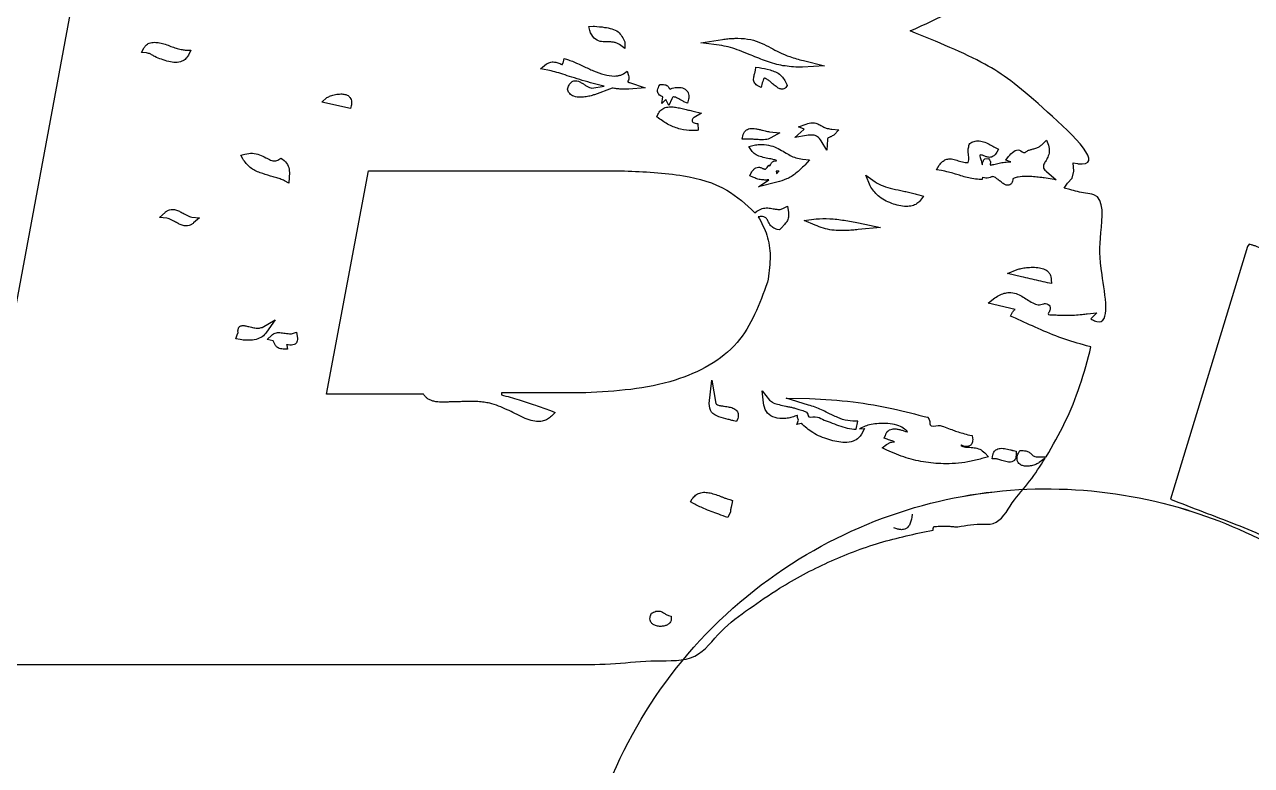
# Model space of a CAD drawing. Header units: inches. Extents: x 0.01 to 3.99, y 0.01 to 4.99.
# Drawn here: x 0.468 to 1.013, y 1.584 to 1.913 of the extents above; entities that cross this region are included whole.
import ezdxf

# ---------------------------------------------------------------- set-up
doc = ezdxf.new("R2010")
doc.units = ezdxf.units.IN
for name, color, linetype in [('Logo', 7, 'CONTINUOUS'), ('outline', 7, 'CONTINUOUS'), ('outline_2', 7, 'CONTINUOUS'), ('pcb_outline', 7, 'CONTINUOUS')]:
    doc.layers.add(name, color=color, linetype=linetype)

msp = doc.modelspace()

# ---------------------------------------------------------------- linework, layer by layer
at = {"layer": 'Logo', "color": 7}
for points in [[(0.491578, 1.936357), (0.434302, 1.628499), (0.711733, 1.628499)], [(0.718567, 1.911787), (0.720357, 1.911949), (0.721007, 1.911949)], [(0.718892, 1.909997), (0.718567, 1.911787)], [(0.522006, 1.900071), (0.519891, 1.900234), (0.520867, 1.902186)], [(0.727841, 1.904952), (0.726214, 1.904952)], [(0.734513, 1.904952), (0.734513, 1.902024), (0.732072, 1.903813)], [(0.768195, 1.904627), (0.777795, 1.906092)], [(0.777632, 1.903325), (0.768195, 1.904627)], [(0.539254, 1.901373), (0.541695, 1.901373), (0.540718, 1.899095)], [(0.707177, 1.896166), (0.707502, 1.89763), (0.708966, 1.897142)], [(0.813755, 1.896654), (0.823193, 1.894376), (0.81343, 1.893725), (0.811315, 1.893725)], [(0.700343, 1.892423), (0.697088, 1.893074), (0.699692, 1.89519)], [(0.733862, 1.890796), (0.735489, 1.891935), (0.73614, 1.889983)], [(0.79244, 1.892261), (0.792602, 1.893725), (0.794067, 1.893562)], [(0.719868, 1.88445), (0.725238, 1.885264)], [(0.736628, 1.886891), (0.743462, 1.884613), (0.736303, 1.883962), (0.734513, 1.883962)], [(0.749645, 1.885264), (0.750133, 1.886077), (0.75111, 1.886077)], [(0.795531, 1.886728), (0.795043, 1.884776), (0.793253, 1.885589)], [(0.806596, 1.885589), (0.80627, 1.885101)], [(0.806433, 1.886077), (0.806596, 1.885589)], [(0.612964, 1.87664), (0.612639, 1.875338), (0.599947, 1.878267), (0.602225, 1.88022)], [(0.709129, 1.883474), (0.708966, 1.883962), (0.709129, 1.88445)], [(0.728818, 1.88445), (0.721007, 1.881521)], [(0.75534, 1.879732), (0.754039, 1.876803), (0.752737, 1.879406), (0.750947, 1.877616), (0.751435, 1.880545)], [(0.762825, 1.879569), (0.762337, 1.877779), (0.76071, 1.87843)], [(0.749483, 1.871108), (0.748669, 1.871759), (0.749157, 1.872735)], [(0.764778, 1.874199), (0.76852, 1.873386), (0.765266, 1.871433)], [(0.766893, 1.868667), (0.767056, 1.865738)], [(0.788697, 1.861833), (0.786582, 1.861833), (0.78707, 1.863785)], [(0.798785, 1.865087), (0.803341, 1.864599), (0.799274, 1.862321)], [(0.81522, 1.86346), (0.810013, 1.862484), (0.813918, 1.866063), (0.814081, 1.866226), (0.81164, 1.867202)], [(0.81164, 1.867202), (0.815057, 1.868504)], [(0.826447, 1.866226), (0.829539, 1.865901), (0.827261, 1.863623)], [(0.790975, 1.856301), (0.789511, 1.858579), (0.791951, 1.859067)], [(0.824495, 1.86167), (0.824169, 1.856951), (0.821728, 1.861019)], [(0.887465, 1.859392), (0.887628, 1.85988), (0.888116, 1.860206)], [(0.898367, 1.858416), (0.900483, 1.857277), (0.899669, 1.855975)], [(0.920009, 1.859555), (0.921798, 1.861345), (0.922612, 1.859067)], [(0.5648, 1.853046), (0.563987, 1.854673), (0.565777, 1.855162)], [(0.580909, 1.852721), (0.581723, 1.853372), (0.582536, 1.852883)], [(0.81343, 1.852883), (0.816521, 1.852558), (0.814406, 1.85028)], [(0.893811, 1.852395), (0.8943, 1.853046), (0.895927, 1.853209), (0.896415, 1.852558)], [(0.905852, 1.851744), (0.90569, 1.851744), (0.903737, 1.852395), (0.904876, 1.854023)], [(0.645019, 1.748583), (0.602062, 1.748583), (0.620612, 1.847677), (0.73435, 1.847677)], [(0.797646, 1.849141), (0.79846, 1.85028), (0.798948, 1.849955)], [(0.875099, 1.847839), (0.872821, 1.848165), (0.874123, 1.85028)], [(0.886164, 1.851419), (0.886977, 1.851419)], [(0.921798, 1.847351), (0.926029, 1.843771), (0.920659, 1.844585)], [(0.93205, 1.839378), (0.929609, 1.840029), (0.931073, 1.842307), (0.933189, 1.844422), (0.933839, 1.847514), (0.933514, 1.851256), (0.935467, 1.850931)], [(0.585465, 1.844748), (0.585303, 1.842307), (0.58335, 1.843283)], [(0.791301, 1.84491), (0.789999, 1.845561), (0.79065, 1.846863)], [(0.80204, 1.842632), (0.793904, 1.84068), (0.79846, 1.843771)], [(0.84337, 1.841005), (0.84158, 1.845724), (0.845648, 1.842795)], [(0.894137, 1.844585), (0.893486, 1.844748), (0.893323, 1.84491), (0.893161, 1.843934), (0.891859, 1.843934)], [(0.899018, 1.844748), (0.897879, 1.845236)], [(0.906829, 1.844097), (0.906829, 1.843771), (0.906666, 1.843121)], [(0.865011, 1.8371), (0.867126, 1.836449), (0.865824, 1.834659)], [(0.804969, 1.83108), (0.806759, 1.832056), (0.807084, 1.830103)], [(0.531118, 1.826686), (0.527864, 1.827012), (0.530305, 1.82929)], [(0.542183, 1.827174), (0.5456, 1.826849), (0.542996, 1.824571)], [(0.792277, 1.829127), (0.79309, 1.829778)], [(0.794067, 1.827337), (0.793741, 1.827337)], [(0.818962, 1.823595), (0.814081, 1.82571), (0.81945, 1.826361)], [(0.80383, 1.82213), (0.803179, 1.821479), (0.802202, 1.821642)], [(0.838325, 1.824571), (0.848088, 1.822618), (0.838163, 1.821642)], [(1.01178, 1.815133), (1.010967, 1.814157), (0.976796, 1.701883)], [(0.910571, 1.800652), (0.904388, 1.802116), (0.908781, 1.803906)], [(0.798135, 1.799675), (0.797809, 1.798211)], [(0.923914, 1.797723), (0.922124, 1.798048)], [(0.923751, 1.79935), (0.923914, 1.797723)], [(0.907805, 1.78617), (0.895764, 1.788936), (0.898205, 1.790889)], [(0.920497, 1.788611), (0.920822, 1.788774), (0.92131, 1.788774)], [(0.907968, 1.782265), (0.90569, 1.783241), (0.906503, 1.784706)], [(0.93986, 1.784218), (0.944091, 1.784706), (0.941487, 1.781939)], [(0.563661, 1.772827), (0.561709, 1.773153), (0.56236, 1.774943), (0.562848, 1.775919), (0.562685, 1.776733)], [(0.573424, 1.778197), (0.579282, 1.781614), (0.575377, 1.776082)], [(0.578794, 1.771363), (0.578306, 1.772177), (0.575702, 1.772827), (0.577655, 1.77478)], [(0.58693, 1.775431), (0.58872, 1.776082), (0.589045, 1.774129)], [(0.584326, 1.770549), (0.584326, 1.770224), (0.584652, 1.768597), (0.582699, 1.768597)], [(0.941487, 1.769573), (0.939534, 1.770061)], [(0.771937, 1.744352), (0.773076, 1.754766), (0.774866, 1.744352)], [(0.717102, 1.749071), (0.679678, 1.749071), (0.679678, 1.748257)], [(0.796019, 1.744678), (0.795531, 1.750047), (0.798785, 1.745817)], [(0.816033, 1.743701), (0.806108, 1.746793), (0.816521, 1.74663)], [(0.701482, 1.741261), (0.703597, 1.740447), (0.70197, 1.73882)], [(0.810826, 1.742074), (0.811803, 1.741749), (0.811803, 1.741749), (0.812942, 1.741423)], [(0.811152, 1.739145), (0.810989, 1.739145)], [(0.868753, 1.738332), (0.869079, 1.738494)], [(0.869079, 1.738494), (0.869404, 1.737681)], [(0.784629, 1.737681), (0.784141, 1.736379), (0.782839, 1.736705)], [(0.812779, 1.735566), (0.810826, 1.735077), (0.81164, 1.73703)], [(0.837186, 1.732962), (0.838, 1.736542)], [(0.839953, 1.733776), (0.838651, 1.733125), (0.840929, 1.733288), (0.839627, 1.730847)], [(0.851017, 1.728569), (0.849715, 1.729057), (0.850204, 1.730359)], [(0.887628, 1.730359), (0.888767, 1.730196), (0.88893, 1.729057)], [(0.850854, 1.723687), (0.848739, 1.724664), (0.850692, 1.726128)], [(0.8943, 1.722548), (0.895927, 1.720758), (0.893649, 1.720108)], [(0.907154, 1.723525), (0.908293, 1.723199), (0.908293, 1.72206)], [(0.909432, 1.722711), (0.90992, 1.723525), (0.910897, 1.723525)], [(0.899506, 1.719782), (0.897554, 1.719782), (0.897879, 1.721572)], [(0.917731, 1.720758), (0.921636, 1.720758)], [(0.921148, 1.720108), (0.918544, 1.718155)], [(0.764941, 1.699931), (0.763639, 1.700744), (0.764452, 1.702046)], [(0.781049, 1.701721), (0.782351, 1.701395), (0.782026, 1.699768)], [(0.781375, 1.696351), (0.780236, 1.693748)], [(0.862082, 1.695212), (0.861919, 1.69391)], [(0.855248, 1.688703), (0.853946, 1.689192)], [(0.871357, 1.688215), (0.871357, 1.688866), (0.871682, 1.689842), (0.872821, 1.689842)], [(0.746228, 1.650953), (0.746391, 1.651279), (0.746716, 1.651442)], [(0.753876, 1.650303), (0.755015, 1.649977), (0.755015, 1.648838)]]:
    msp.add_lwpolyline(points, dxfattribs=at)
for points in [[(0.522006, 1.900071)], [(0.710919, 1.889332)], [(0.749645, 1.885264)], [(0.766893, 1.868667)], [(0.575051, 1.853534)], [(0.797158, 1.843609)], [(0.801877, 1.846538)], [(0.865011, 1.8371)], [(0.563661, 1.772827)], [(0.588394, 1.771038)], [(0.784629, 1.737681)], [(0.754201, 1.646723)]]:
    msp.add_lwpolyline(points, close=True, dxfattribs=at)
for points, knots in [([(0.861268, 1.909834), (0.87422, 1.915837), (0.89987, 1.927727), (0.921092, 1.947375), (0.96496, 1.985604), (0.947685, 1.98565), (0.944197, 1.98599), (0.940241, 1.986346), (0.936051, 1.98675), (0.931708, 1.987074), (0.92895, 1.987219), (0.927656, 1.987287)], [0, 0, 0, 0, 0.040318, 0.079847, 0.119916, 0.12361, 0.127201, 0.130687, 0.135455, 0.139855, 0.143742, 0.143742, 0.143742, 0.143742]), ([(0.726214, 1.904952), (0.725308, 1.904972), (0.723421, 1.905012), (0.720383, 1.90657), (0.719437, 1.908745), (0.718892, 1.909997)], [0, 0, 0, 0, 0.002706, 0.005637, 0.009608, 0.009608, 0.009608, 0.009608]), ([(0.721007, 1.911949), (0.722493, 1.911805), (0.726052, 1.911459), (0.73185, 1.910266), (0.733678, 1.906619), (0.734513, 1.904952)], [0, 0, 0, 0, 0.004543, 0.010885, 0.016223, 0.016223, 0.016223, 0.016223]), ([(0.935467, 1.850931), (0.935685, 1.850887), (0.936131, 1.850797), (0.936837, 1.850771), (0.947758, 1.850595), (0.914, 1.881741), (0.895862, 1.895782), (0.873238, 1.904972), (0.861268, 1.909834)], [0, 0, 0, 0, 0.000667, 0.001361, 0.002127, 0.03257, 0.064811, 0.101035, 0.101035, 0.101035, 0.101035]), ([(0.520867, 1.902186), (0.521138, 1.90263), (0.521723, 1.90359), (0.523409, 1.904607), (0.525582, 1.904893), (0.527986, 1.904573), (0.530435, 1.903939), (0.532827, 1.903009), (0.535149, 1.902225), (0.537251, 1.90157), (0.53863, 1.901434), (0.539254, 1.901373)], [0, 0, 0, 0, 0.001542, 0.003336, 0.005676, 0.007985, 0.01058, 0.013248, 0.015675, 0.017944, 0.019821, 0.019821, 0.019821, 0.019821]), ([(0.732072, 1.903813), (0.73168, 1.904054), (0.730878, 1.904545), (0.729415, 1.904901), (0.728389, 1.904935), (0.727841, 1.904952)], [0, 0, 0, 0, 0.001373, 0.002807, 0.00445, 0.00445, 0.00445, 0.00445]), ([(0.811315, 1.893725), (0.808788, 1.893913), (0.803744, 1.894289), (0.796556, 1.89661), (0.790536, 1.899077), (0.785514, 1.901099), (0.781533, 1.902558), (0.778886, 1.903079), (0.777632, 1.903325)], [0, 0, 0, 0, 0.007576, 0.01512, 0.02251, 0.027114, 0.031367, 0.035195, 0.035195, 0.035195, 0.035195]), ([(0.777795, 1.906092), (0.77859, 1.906189), (0.78014, 1.906379), (0.782421, 1.906539), (0.785854, 1.906637), (0.790179, 1.906273), (0.795081, 1.9046), (0.799154, 1.902418), (0.803251, 1.900195), (0.808054, 1.898144), (0.811714, 1.897187), (0.813755, 1.896654)], [0, 0, 0, 0, 0.002402, 0.004686, 0.006856, 0.012707, 0.017582, 0.022277, 0.026555, 0.031571, 0.037891, 0.037891, 0.037891, 0.037891]), ([(0.540718, 1.899095), (0.540376, 1.898571), (0.539628, 1.897424), (0.53765, 1.896116), (0.534905, 1.895679), (0.531827, 1.896193), (0.528789, 1.897259), (0.526147, 1.898107), (0.524406, 1.89929), (0.523151, 1.899884), (0.522345, 1.900016), (0.522006, 1.900071)], [0, 0, 0, 0, 0.001865, 0.004083, 0.006873, 0.009994, 0.013346, 0.016555, 0.01823, 0.019644, 0.020671, 0.020671, 0.020671, 0.020671]), ([(0.699692, 1.89519), (0.700337, 1.895543), (0.701611, 1.896241), (0.703732, 1.895994), (0.705101, 1.895583), (0.705931, 1.895164), (0.706288, 1.895102), (0.706667, 1.894739), (0.706777, 1.895102), (0.706959, 1.895494), (0.707091, 1.895901), (0.707177, 1.896166)], [0, 0, 0, 0, 0.002158, 0.004258, 0.00612, 0.006522, 0.006957, 0.007359, 0.007491, 0.007932, 0.00875, 0.00875, 0.00875, 0.00875]), ([(0.708966, 1.897142), (0.709708, 1.896887), (0.711257, 1.896354), (0.713572, 1.895326), (0.716698, 1.893869), (0.72057, 1.89209), (0.725138, 1.890404), (0.728801, 1.889724), (0.731274, 1.889883), (0.732661, 1.890195), (0.733468, 1.890599), (0.733862, 1.890796)], [0, 0, 0, 0, 0.00235, 0.004915, 0.00759, 0.012702, 0.017688, 0.022192, 0.02372, 0.025103, 0.026419, 0.026419, 0.026419, 0.026419]), ([(0.710919, 1.889332), (0.709596, 1.889756), (0.707075, 1.890564), (0.703571, 1.891679), (0.701344, 1.892192), (0.700343, 1.892423)], [0, 0, 0, 0, 0.00417, 0.007941, 0.011024, 0.011024, 0.011024, 0.011024]), ([(0.793253, 1.885589), (0.792714, 1.886041), (0.791664, 1.886919), (0.791649, 1.889), (0.791965, 1.890371), (0.792275, 1.891279), (0.792407, 1.891766), (0.792429, 1.892097), (0.79244, 1.892261)], [0, 0, 0, 0, 0.00201, 0.003911, 0.005773, 0.006286, 0.006789, 0.007279, 0.007279, 0.007279, 0.007279]), ([(0.794067, 1.893562), (0.7957, 1.893277), (0.799009, 1.892699), (0.803997, 1.890724), (0.805626, 1.887618), (0.806433, 1.886077)], [0, 0, 0, 0, 0.005014, 0.010156, 0.015214, 0.015214, 0.015214, 0.015214]), ([(0.709129, 1.88445), (0.709354, 1.885069), (0.709761, 1.886185), (0.710985, 1.887449), (0.71249, 1.887814), (0.713905, 1.887505), (0.715184, 1.886864), (0.716432, 1.886111), (0.717585, 1.885295), (0.718708, 1.884649), (0.719507, 1.884512), (0.719868, 1.88445)], [0, 0, 0, 0, 0.001961, 0.003542, 0.005053, 0.006377, 0.007812, 0.009331, 0.010743, 0.012064, 0.013157, 0.013157, 0.013157, 0.013157]), ([(0.725238, 1.885264), (0.723637, 1.885667), (0.720411, 1.886479), (0.715639, 1.887848), (0.71248, 1.888841), (0.710919, 1.889332)], [0, 0, 0, 0, 0.004954, 0.00998, 0.014888, 0.014888, 0.014888, 0.014888]), ([(0.73614, 1.889983), (0.736193, 1.889595), (0.736289, 1.888903), (0.736299, 1.888), (0.735584, 1.887292), (0.736048, 1.887077), (0.736323, 1.887017), (0.736522, 1.886935), (0.736628, 1.886891)], [0, 0, 0, 0, 0.001159, 0.00207, 0.002848, 0.003091, 0.003387, 0.003728, 0.003728, 0.003728, 0.003728]), ([(0.751435, 1.880545), (0.750882, 1.880761), (0.749771, 1.881196), (0.748648, 1.883136), (0.74928, 1.884485), (0.749645, 1.885264)], [0, 0, 0, 0, 0.001755, 0.003528, 0.005953, 0.005953, 0.005953, 0.005953]), ([(0.75111, 1.886077), (0.751469, 1.886058), (0.752144, 1.886022), (0.753077, 1.885718), (0.753627, 1.885209), (0.753989, 1.88479), (0.754204, 1.884474), (0.754443, 1.883756), (0.755644, 1.884635), (0.756792, 1.884657), (0.758326, 1.884844), (0.759889, 1.884662), (0.761293, 1.884047), (0.762179, 1.883238), (0.762711, 1.882262), (0.763, 1.881028), (0.762888, 1.880096), (0.762825, 1.879569)], [0, 0, 0, 0, 0.001078, 0.002028, 0.002866, 0.003293, 0.003678, 0.004044, 0.005272, 0.006555, 0.007854, 0.009791, 0.011231, 0.012378, 0.013317, 0.01453, 0.016112, 0.016112, 0.016112, 0.016112]), ([(0.80627, 1.885101), (0.806106, 1.884866), (0.805797, 1.884423), (0.805084, 1.88403), (0.804118, 1.883892), (0.802874, 1.884278), (0.801526, 1.885245), (0.800159, 1.886312), (0.798841, 1.88751), (0.797748, 1.888255), (0.796727, 1.889058), (0.79612, 1.888567), (0.795802, 1.887826), (0.795637, 1.887156), (0.795531, 1.886728)], [0, 0, 0, 0, 0.000852, 0.001599, 0.002367, 0.003725, 0.00537, 0.007322, 0.008968, 0.010575, 0.011692, 0.012006, 0.012756, 0.014078, 0.014078, 0.014078, 0.014078]), ([(0.602225, 1.88022), (0.602726, 1.880503), (0.603908, 1.88117), (0.606031, 1.88165), (0.608199, 1.881915), (0.610089, 1.881763), (0.611584, 1.881284), (0.61244, 1.880339), (0.613015, 1.879341), (0.613256, 1.878085), (0.61307, 1.877164), (0.612964, 1.87664)], [0, 0, 0, 0, 0.00172, 0.004053, 0.006463, 0.008249, 0.009728, 0.011027, 0.011963, 0.013168, 0.014759, 0.014759, 0.014759, 0.014759]), ([(0.721007, 1.881521), (0.720523, 1.881369), (0.719328, 1.880993), (0.71727, 1.880543), (0.714656, 1.880284), (0.712048, 1.880575), (0.70994, 1.881785), (0.709377, 1.882958), (0.709129, 1.883474)], [0, 0, 0, 0, 0.001523, 0.003756, 0.006309, 0.009378, 0.011522, 0.013211, 0.013211, 0.013211, 0.013211]), ([(0.734513, 1.883962), (0.733912, 1.883973), (0.732684, 1.883996), (0.730783, 1.884168), (0.72949, 1.884354), (0.728818, 1.88445)], [0, 0, 0, 0, 0.001803, 0.003684, 0.005721, 0.005721, 0.005721, 0.005721]), ([(0.76071, 1.87843), (0.760506, 1.878537), (0.760108, 1.878745), (0.759522, 1.879091), (0.758791, 1.879475), (0.757934, 1.879915), (0.757034, 1.880342), (0.756358, 1.88057), (0.75589, 1.880527), (0.755562, 1.880243), (0.755428, 1.879933), (0.75534, 1.879732)], [0, 0, 0, 0, 0.00069, 0.001349, 0.002039, 0.003168, 0.004234, 0.005045, 0.005258, 0.005611, 0.006267, 0.006267, 0.006267, 0.006267]), ([(0.749157, 1.872735), (0.749534, 1.873417), (0.750277, 1.874759), (0.75242, 1.875957), (0.754742, 1.876239), (0.757077, 1.876), (0.759335, 1.875501), (0.761248, 1.875163), (0.762709, 1.87471), (0.763755, 1.8745), (0.76444, 1.874299), (0.764778, 1.874199)], [0, 0, 0, 0, 0.002298, 0.004523, 0.00704, 0.009218, 0.011538, 0.013979, 0.015036, 0.016119, 0.017176, 0.017176, 0.017176, 0.017176]), ([(0.767056, 1.865738), (0.766783, 1.865694), (0.766228, 1.865605), (0.765357, 1.865578), (0.762996, 1.865554), (0.759102, 1.866071), (0.753964, 1.867946), (0.750978, 1.870053), (0.749483, 1.871108)], [0, 0, 0, 0, 0.000828, 0.001684, 0.002612, 0.007911, 0.013365, 0.018834, 0.018834, 0.018834, 0.018834]), ([(0.765266, 1.871433), (0.765076, 1.87128), (0.764728, 1.871002), (0.764392, 1.870423), (0.764405, 1.869768), (0.764805, 1.869077), (0.765767, 1.868751), (0.766491, 1.868697), (0.766893, 1.868667)], [0, 0, 0, 0, 0.000729, 0.001331, 0.001933, 0.002611, 0.003585, 0.004805, 0.004805, 0.004805, 0.004805]), ([(0.815057, 1.868504), (0.815925, 1.868768), (0.817488, 1.869242), (0.819792, 1.868833), (0.82141, 1.867951), (0.822855, 1.867107), (0.824478, 1.866454), (0.82574, 1.866308), (0.826447, 1.866226)], [0, 0, 0, 0, 0.002685, 0.004835, 0.006792, 0.008195, 0.009862, 0.011988, 0.011988, 0.011988, 0.011988]), ([(0.78707, 1.863785), (0.787234, 1.864212), (0.7876, 1.865163), (0.789038, 1.866338), (0.790884, 1.866633), (0.792635, 1.866441), (0.794138, 1.866076), (0.795544, 1.865803), (0.796753, 1.865425), (0.797779, 1.865155), (0.798456, 1.865109), (0.798785, 1.865087)], [0, 0, 0, 0, 0.001356, 0.003023, 0.005283, 0.00676, 0.0083, 0.009919, 0.011054, 0.0121, 0.013087, 0.013087, 0.013087, 0.013087]), ([(0.821728, 1.861019), (0.821237, 1.861702), (0.820297, 1.863008), (0.817784, 1.863787), (0.816129, 1.863576), (0.81522, 1.86346)], [0, 0, 0, 0, 0.002462, 0.004709, 0.007448, 0.007448, 0.007448, 0.007448]), ([(0.827261, 1.863623), (0.827049, 1.863473), (0.826648, 1.863192), (0.826046, 1.862868), (0.825444, 1.862629), (0.824935, 1.862469), (0.824489, 1.862146), (0.824493, 1.861839), (0.824495, 1.86167)], [0, 0, 0, 0, 0.000777, 0.001467, 0.002046, 0.002711, 0.003095, 0.003571, 0.003571, 0.003571, 0.003571]), ([(0.799274, 1.862321), (0.798919, 1.862134), (0.798171, 1.861739), (0.796821, 1.861542), (0.795496, 1.86149), (0.794228, 1.861539), (0.793092, 1.861647), (0.791962, 1.86164), (0.79087, 1.861807), (0.789782, 1.86183), (0.789063, 1.861832), (0.788697, 1.861833)], [0, 0, 0, 0, 0.001195, 0.00252, 0.00404, 0.005179, 0.006321, 0.007461, 0.008564, 0.009625, 0.010722, 0.010722, 0.010722, 0.010722]), ([(0.791951, 1.859067), (0.792341, 1.859154), (0.793115, 1.859329), (0.794265, 1.859385), (0.79634, 1.859417), (0.799215, 1.859075), (0.802562, 1.857687), (0.805316, 1.85606), (0.807858, 1.854551), (0.8105, 1.853357), (0.812427, 1.853046), (0.81343, 1.852883)], [0, 0, 0, 0, 0.001197, 0.002375, 0.003442, 0.00743, 0.01094, 0.014229, 0.017022, 0.019817, 0.022852, 0.022852, 0.022852, 0.022852]), ([(0.886977, 1.851419), (0.8871, 1.851791), (0.887322, 1.852464), (0.887299, 1.853524), (0.887122, 1.854604), (0.886931, 1.855912), (0.886906, 1.857581), (0.887266, 1.858747), (0.887465, 1.859392)], [0, 0, 0, 0, 0.001165, 0.002111, 0.003139, 0.004452, 0.006079, 0.00809, 0.00809, 0.00809, 0.00809]), ([(0.888116, 1.860206), (0.888415, 1.86036), (0.889038, 1.860681), (0.89009, 1.860948), (0.891702, 1.861098), (0.893828, 1.860683), (0.89619, 1.859668), (0.897659, 1.858823), (0.898367, 1.858416)], [0, 0, 0, 0, 0.001006, 0.002098, 0.003229, 0.005843, 0.008475, 0.010924, 0.010924, 0.010924, 0.010924]), ([(0.904876, 1.854023), (0.905583, 1.85487), (0.906825, 1.856359), (0.90983, 1.857614), (0.911711, 1.855157), (0.913144, 1.85667), (0.914436, 1.857054), (0.915877, 1.857462), (0.917356, 1.857922), (0.918864, 1.858512), (0.919635, 1.859214), (0.920009, 1.859555)], [0, 0, 0, 0, 0.003354, 0.00589, 0.008443, 0.009765, 0.011165, 0.012552, 0.014235, 0.015834, 0.017338, 0.017338, 0.017338, 0.017338]), ([(0.922612, 1.859067), (0.922802, 1.858109), (0.923154, 1.856328), (0.922412, 1.853863), (0.921376, 1.851958), (0.92037, 1.850444), (0.920321, 1.848538), (0.921243, 1.847797), (0.921798, 1.847351)], [0, 0, 0, 0, 0.002886, 0.005365, 0.0075, 0.009421, 0.010747, 0.01275, 0.01275, 0.01275, 0.01275]), ([(0.58335, 1.843283), (0.582726, 1.843579), (0.581445, 1.844187), (0.579344, 1.844794), (0.576335, 1.845623), (0.572483, 1.846763), (0.567822, 1.848889), (0.565819, 1.851644), (0.5648, 1.853046)], [0, 0, 0, 0, 0.002069, 0.004244, 0.006547, 0.011428, 0.016364, 0.021478, 0.021478, 0.021478, 0.021478]), ([(0.565777, 1.855162), (0.566893, 1.855377), (0.569077, 1.855799), (0.572249, 1.854882), (0.574132, 1.853977), (0.575051, 1.853534)], [0, 0, 0, 0, 0.003366, 0.006581, 0.009651, 0.009651, 0.009651, 0.009651]), ([(0.575051, 1.853534), (0.575745, 1.853183), (0.577015, 1.852538), (0.579108, 1.851844), (0.580314, 1.852431), (0.580909, 1.852721)], [0, 0, 0, 0, 0.002359, 0.004322, 0.006234, 0.006234, 0.006234, 0.006234]), ([(0.582536, 1.852883), (0.583365, 1.852162), (0.58496, 1.850772), (0.585585, 1.847656), (0.585505, 1.84571), (0.585465, 1.844748)], [0, 0, 0, 0, 0.003207, 0.006175, 0.00908, 0.00908, 0.00908, 0.00908]), ([(0.798948, 1.849955), (0.799159, 1.850443), (0.79954, 1.851326), (0.800512, 1.852055), (0.802556, 1.85217), (0.800464, 1.85272), (0.799419, 1.853021), (0.797477, 1.853239), (0.795341, 1.853841), (0.792774, 1.854567), (0.791559, 1.855738), (0.790975, 1.856301)], [0, 0, 0, 0, 0.001531, 0.002772, 0.003959, 0.005229, 0.006571, 0.007997, 0.010794, 0.013387, 0.015785, 0.015785, 0.015785, 0.015785]), ([(0.874123, 1.85028), (0.87455, 1.850814), (0.875355, 1.851821), (0.877004, 1.852841), (0.878668, 1.853121), (0.880143, 1.852938), (0.881379, 1.8526), (0.882582, 1.852232), (0.883772, 1.851875), (0.884952, 1.85152), (0.885768, 1.851452), (0.886164, 1.851419)], [0, 0, 0, 0, 0.00204, 0.003848, 0.005678, 0.006981, 0.008281, 0.00952, 0.010754, 0.012012, 0.013201, 0.013201, 0.013201, 0.013201]), ([(0.899669, 1.855975), (0.899492, 1.855701), (0.899054, 1.85502), (0.898057, 1.854025), (0.896726, 1.853622), (0.895659, 1.85376), (0.89497, 1.853993), (0.89427, 1.854164), (0.893632, 1.854501), (0.892995, 1.854716), (0.891851, 1.854868), (0.892448, 1.853619), (0.892521, 1.852731), (0.892762, 1.851944), (0.892976, 1.851345), (0.89303, 1.850959), (0.893194, 1.850068), (0.893341, 1.851348), (0.893572, 1.851841), (0.893741, 1.852233), (0.893811, 1.852395)], [0, 0, 0, 0, 0.00098, 0.002429, 0.004138, 0.004909, 0.00563, 0.006316, 0.007074, 0.007726, 0.008528, 0.009518, 0.010516, 0.011531, 0.011924, 0.012377, 0.012874, 0.013696, 0.014424, 0.014937, 0.014937, 0.014937, 0.014937]), ([(0.896415, 1.852558), (0.896513, 1.85241), (0.896751, 1.852048), (0.896952, 1.851357), (0.89658, 1.850052), (0.897409, 1.850442), (0.897878, 1.850465), (0.898984, 1.850789), (0.900744, 1.851116), (0.90323, 1.851634), (0.904962, 1.851707), (0.905852, 1.851744)], [0, 0, 0, 0, 0.000522, 0.001275, 0.002373, 0.002876, 0.003371, 0.003874, 0.006268, 0.008789, 0.01146, 0.01146, 0.01146, 0.01146]), ([(0.73435, 1.847677), (0.743079, 1.847315), (0.758526, 1.846676), (0.779314, 1.841091), (0.788302, 1.832795), (0.792277, 1.829127)], [0, 0, 0, 0, 0.026284, 0.046512, 0.062547, 0.062547, 0.062547, 0.062547]), ([(0.79065, 1.846863), (0.790924, 1.847339), (0.791427, 1.848212), (0.792591, 1.849111), (0.793698, 1.849346), (0.794545, 1.849265), (0.795161, 1.849119), (0.79562, 1.848847), (0.796013, 1.848657), (0.796335, 1.848528), (0.796633, 1.848479), (0.79694, 1.848507), (0.797303, 1.848717), (0.797514, 1.848977), (0.797646, 1.849141)], [0, 0, 0, 0, 0.001636, 0.003002, 0.004273, 0.00492, 0.00555, 0.006151, 0.006512, 0.006859, 0.007188, 0.007406, 0.007773, 0.008404, 0.008404, 0.008404, 0.008404]), ([(0.801877, 1.846538), (0.801874, 1.846647), (0.801869, 1.846868), (0.801873, 1.847179), (0.80156, 1.847645), (0.802254, 1.847489), (0.802572, 1.847514), (0.803249, 1.847817), (0.80259, 1.847174), (0.802272, 1.846895), (0.802004, 1.846653), (0.801877, 1.846538)], [0, 0, 0, 0, 0.000325, 0.000654, 0.000999, 0.001481, 0.001929, 0.00232, 0.002893, 0.003439, 0.003934, 0.003934, 0.003934, 0.003934]), ([(0.814406, 1.85028), (0.813131, 1.849013), (0.810713, 1.846612), (0.8065, 1.843946), (0.803496, 1.843061), (0.80204, 1.842632)], [0, 0, 0, 0, 0.005387, 0.010211, 0.014748, 0.014748, 0.014748, 0.014748]), ([(0.891859, 1.843934), (0.890769, 1.844022), (0.888717, 1.844186), (0.885799, 1.844908), (0.88322, 1.84567), (0.880714, 1.846462), (0.878067, 1.84722), (0.876141, 1.847622), (0.875099, 1.847839)], [0, 0, 0, 0, 0.003274, 0.006167, 0.008991, 0.011344, 0.014053, 0.017245, 0.017245, 0.017245, 0.017245]), ([(0.797158, 1.843609), (0.796482, 1.843643), (0.795114, 1.843712), (0.793131, 1.844138), (0.791897, 1.844659), (0.791301, 1.84491)], [0, 0, 0, 0, 0.002031, 0.004104, 0.006043, 0.006043, 0.006043, 0.006043]), ([(0.79846, 1.843771), (0.798323, 1.843762), (0.798058, 1.843744), (0.797634, 1.843626), (0.797332, 1.843615), (0.797158, 1.843609)], [0, 0, 0, 0, 0.000412, 0.000794, 0.001314, 0.001314, 0.001314, 0.001314]), ([(0.845648, 1.842795), (0.846794, 1.842152), (0.849259, 1.84077), (0.853577, 1.839693), (0.857381, 1.838897), (0.860494, 1.838235), (0.862782, 1.837733), (0.864277, 1.837308), (0.865011, 1.8371)], [0, 0, 0, 0, 0.003927, 0.008443, 0.013247, 0.015613, 0.017987, 0.020274, 0.020274, 0.020274, 0.020274]), ([(0.897879, 1.845236), (0.897488, 1.845075), (0.8967, 1.84475), (0.895433, 1.844416), (0.89457, 1.844529), (0.894137, 1.844585)], [0, 0, 0, 0, 0.001273, 0.002562, 0.003861, 0.003861, 0.003861, 0.003861]), ([(0.906666, 1.843121), (0.906535, 1.84278), (0.906289, 1.842139), (0.905499, 1.841474), (0.904407, 1.84123), (0.903132, 1.841643), (0.901827, 1.84253), (0.900788, 1.843405), (0.899912, 1.844011), (0.899425, 1.844393), (0.899132, 1.844649), (0.899018, 1.844748)], [0, 0, 0, 0, 0.001081, 0.002031, 0.002965, 0.004315, 0.005902, 0.007693, 0.008384, 0.009097, 0.00955, 0.00955, 0.00955, 0.00955]), ([(0.920659, 1.844585), (0.920033, 1.844668), (0.918494, 1.844871), (0.915895, 1.845141), (0.91267, 1.845297), (0.909785, 1.845124), (0.907688, 1.844722), (0.907008, 1.844227), (0.906829, 1.844097)], [0, 0, 0, 0, 0.001896, 0.004658, 0.007842, 0.011546, 0.013396, 0.014056, 0.014056, 0.014056, 0.014056]), ([(0.865824, 1.834659), (0.86532, 1.834111), (0.864281, 1.832982), (0.861998, 1.832082), (0.858127, 1.831649), (0.85282, 1.833112), (0.846916, 1.836005), (0.844463, 1.839463), (0.84337, 1.841005)], [0, 0, 0, 0, 0.002208, 0.004554, 0.007159, 0.013796, 0.020747, 0.026342, 0.026342, 0.026342, 0.026342]), ([(0.941487, 1.781939), (0.941698, 1.781813), (0.94219, 1.781518), (0.943054, 1.781142), (0.950595, 1.778402), (0.945209, 1.805033), (0.945272, 1.817068), (0.947878, 1.837154), (0.939054, 1.837659), (0.935554, 1.838476), (0.93321, 1.839079), (0.93205, 1.839378)], [0, 0, 0, 0, 0.000737, 0.001716, 0.00285, 0.023757, 0.042517, 0.059571, 0.063318, 0.066973, 0.070554, 0.070554, 0.070554, 0.070554]), ([(0.79309, 1.829778), (0.793855, 1.830249), (0.795337, 1.831161), (0.797955, 1.831327), (0.800125, 1.830989), (0.801947, 1.830604), (0.803532, 1.830488), (0.804486, 1.830881), (0.804969, 1.83108)], [0, 0, 0, 0, 0.002655, 0.005145, 0.007643, 0.009247, 0.010754, 0.012299, 0.012299, 0.012299, 0.012299]), ([(0.530305, 1.82929), (0.530624, 1.829538), (0.531248, 1.830022), (0.53236, 1.830494), (0.533758, 1.830667), (0.535393, 1.830359), (0.53712, 1.829612), (0.53859, 1.828724), (0.539921, 1.828004), (0.541048, 1.827465), (0.541824, 1.827266), (0.542183, 1.827174)], [0, 0, 0, 0, 0.001211, 0.002361, 0.003577, 0.005384, 0.007275, 0.009196, 0.010531, 0.011818, 0.012928, 0.012928, 0.012928, 0.012928]), ([(0.542996, 1.824571), (0.542677, 1.824323), (0.542053, 1.823839), (0.540941, 1.823367), (0.539543, 1.823194), (0.537908, 1.823502), (0.536181, 1.824248), (0.534711, 1.825137), (0.53338, 1.825856), (0.532253, 1.826396), (0.531478, 1.826594), (0.531118, 1.826686)], [0, 0, 0, 0, 0.001211, 0.002361, 0.003577, 0.005384, 0.007275, 0.009196, 0.010531, 0.011818, 0.012928, 0.012928, 0.012928, 0.012928]), ([(0.793741, 1.827337), (0.795181, 1.824672), (0.79811, 1.819249), (0.799423, 1.809574), (0.798577, 1.803079), (0.798135, 1.799675)], [0, 0, 0, 0, 0.009029, 0.018372, 0.028652, 0.028652, 0.028652, 0.028652]), ([(0.802202, 1.821642), (0.801504, 1.821897), (0.800231, 1.822362), (0.79892, 1.823765), (0.798117, 1.825199), (0.797498, 1.82661), (0.795968, 1.827555), (0.794784, 1.827419), (0.794067, 1.827337)], [0, 0, 0, 0, 0.0022, 0.004011, 0.005592, 0.007156, 0.008529, 0.010633, 0.010633, 0.010633, 0.010633]), ([(0.807084, 1.830103), (0.80719, 1.829125), (0.807375, 1.827428), (0.806542, 1.825031), (0.805359, 1.823868), (0.804616, 1.823043), (0.804261, 1.822587), (0.803979, 1.822289), (0.80383, 1.82213)], [0, 0, 0, 0, 0.002924, 0.00507, 0.007329, 0.007828, 0.008406, 0.009059, 0.009059, 0.009059, 0.009059]), ([(0.81945, 1.826361), (0.821457, 1.826457), (0.825616, 1.826657), (0.831927, 1.825816), (0.836181, 1.824988), (0.838325, 1.824571)], [0, 0, 0, 0, 0.006016, 0.012468, 0.019024, 0.019024, 0.019024, 0.019024]), ([(0.838163, 1.821642), (0.837259, 1.821544), (0.835491, 1.821353), (0.832885, 1.821196), (0.829872, 1.821111), (0.826445, 1.821325), (0.822603, 1.822146), (0.820188, 1.823107), (0.818962, 1.823595)], [0, 0, 0, 0, 0.002725, 0.005334, 0.00783, 0.011768, 0.015604, 0.019556, 0.019556, 0.019556, 0.019556]), ([(1.024472, 1.811716), (1.024477, 1.8118), (1.024485, 1.811936), (1.024593, 1.812063), (1.024702, 1.812335), (1.024183, 1.812107), (1.023909, 1.811944), (1.02272, 1.811734), (1.020789, 1.812228), (1.018072, 1.812961), (1.015818, 1.813839), (1.014029, 1.814468), (1.012834, 1.814845), (1.01209, 1.815049), (1.01178, 1.815133)], [0, 0, 0, 0, 0.000239, 0.000388, 0.000521, 0.000934, 0.0013, 0.001713, 0.004349, 0.007258, 0.010154, 0.011596, 0.012948, 0.013911, 0.013911, 0.013911, 0.013911]), ([(0.908781, 1.803906), (0.909357, 1.804076), (0.910705, 1.804473), (0.913002, 1.80478), (0.915725, 1.804938), (0.918462, 1.804784), (0.920907, 1.804148), (0.922515, 1.803028), (0.923337, 1.801768), (0.923794, 1.800597), (0.923766, 1.79977), (0.923751, 1.79935)], [0, 0, 0, 0, 0.001798, 0.004212, 0.006928, 0.009979, 0.012401, 0.014427, 0.015669, 0.016877, 0.018125, 0.018125, 0.018125, 0.018125]), ([(0.797809, 1.798211), (0.794264, 1.788544), (0.786926, 1.768532), (0.754533, 1.751322), (0.730476, 1.749875), (0.717102, 1.749071)], [0, 0, 0, 0, 0.029986, 0.062074, 0.102247, 0.102247, 0.102247, 0.102247]), ([(0.922124, 1.798048), (0.92086, 1.798331), (0.918306, 1.798902), (0.914464, 1.799811), (0.911872, 1.800371), (0.910571, 1.800652)], [0, 0, 0, 0, 0.003886, 0.007851, 0.011843, 0.011843, 0.011843, 0.011843]), ([(0.898205, 1.790889), (0.898985, 1.791423), (0.900453, 1.792429), (0.902827, 1.793415), (0.905446, 1.793796), (0.908196, 1.793324), (0.910823, 1.792084), (0.913205, 1.790545), (0.915472, 1.78907), (0.918006, 1.787968), (0.919679, 1.7884), (0.920497, 1.788611)], [0, 0, 0, 0, 0.002831, 0.005332, 0.007638, 0.010683, 0.01354, 0.016308, 0.019163, 0.021742, 0.024209, 0.024209, 0.024209, 0.024209]), ([(0.92131, 1.788774), (0.921705, 1.788688), (0.922454, 1.788526), (0.923272, 1.787644), (0.923506, 1.786642), (0.923284, 1.785735), (0.922971, 1.785021), (0.921845, 1.783669), (0.925157, 1.783957), (0.927129, 1.783545), (0.930467, 1.783562), (0.933884, 1.783649), (0.937208, 1.783923), (0.939111, 1.784134), (0.93986, 1.784218)], [0, 0, 0, 0, 0.001187, 0.002249, 0.003411, 0.004125, 0.004977, 0.005911, 0.008174, 0.010666, 0.013438, 0.017641, 0.021129, 0.02339, 0.02339, 0.02339, 0.02339]), ([(0.906503, 1.784706), (0.90662, 1.78491), (0.906847, 1.785305), (0.907298, 1.785796), (0.90764, 1.786048), (0.907805, 1.78617)], [0, 0, 0, 0, 0.000704, 0.001365, 0.001979, 0.001979, 0.001979, 0.001979]), ([(0.939534, 1.770061), (0.935828, 1.771111), (0.928496, 1.773189), (0.918078, 1.777609), (0.911314, 1.780724), (0.907968, 1.782265)], [0, 0, 0, 0, 0.011547, 0.022838, 0.033893, 0.033893, 0.033893, 0.033893]), ([(0.562685, 1.776733), (0.5627, 1.776974), (0.562727, 1.777405), (0.562956, 1.777932), (0.563254, 1.778622), (0.564347, 1.779083), (0.565867, 1.778935), (0.567679, 1.778482), (0.569677, 1.778073), (0.57167, 1.777747), (0.572884, 1.778059), (0.573424, 1.778197)], [0, 0, 0, 0, 0.000717, 0.001283, 0.001717, 0.002934, 0.004434, 0.006302, 0.008517, 0.010587, 0.012244, 0.012244, 0.012244, 0.012244]), ([(0.575377, 1.776082), (0.574772, 1.77535), (0.573544, 1.773864), (0.570633, 1.772688), (0.568174, 1.772484), (0.566264, 1.772508), (0.565009, 1.772576), (0.564128, 1.77274), (0.563661, 1.772827)], [0, 0, 0, 0, 0.002809, 0.005706, 0.009097, 0.010175, 0.011438, 0.012861, 0.012861, 0.012861, 0.012861]), ([(0.577655, 1.77478), (0.578168, 1.77513), (0.579264, 1.775877), (0.581442, 1.775964), (0.583312, 1.775622), (0.584902, 1.775449), (0.58599, 1.775327), (0.586649, 1.7754), (0.58693, 1.775431)], [0, 0, 0, 0, 0.001832, 0.00391, 0.006285, 0.007571, 0.008707, 0.009553, 0.009553, 0.009553, 0.009553]), ([(0.582699, 1.768597), (0.58194, 1.768673), (0.580624, 1.768806), (0.579306, 1.770063), (0.57895, 1.770967), (0.578794, 1.771363)], [0, 0, 0, 0, 0.002226, 0.00386, 0.005132, 0.005132, 0.005132, 0.005132]), ([(0.588394, 1.771038), (0.588155, 1.77087), (0.587583, 1.770472), (0.586375, 1.770208), (0.585408, 1.770386), (0.58476, 1.770389), (0.584527, 1.770416), (0.584392, 1.770506), (0.584326, 1.770549)], [0, 0, 0, 0, 0.000871, 0.002079, 0.003582, 0.003787, 0.004031, 0.004266, 0.004266, 0.004266, 0.004266]), ([(0.589045, 1.774129), (0.589071, 1.773693), (0.589118, 1.772908), (0.588889, 1.771833), (0.588549, 1.771286), (0.588394, 1.771038)], [0, 0, 0, 0, 0.001308, 0.002354, 0.003228, 0.003228, 0.003228, 0.003228]), ([(0.921636, 1.720758), (0.924514, 1.725798), (0.930298, 1.735927), (0.936963, 1.75233), (0.939969, 1.763786), (0.941487, 1.769573)], [0, 0, 0, 0, 0.017399, 0.034969, 0.052907, 0.052907, 0.052907, 0.052907]), ([(0.70197, 1.73882), (0.701388, 1.738336), (0.700272, 1.737406), (0.698248, 1.736546), (0.69572, 1.736251), (0.692683, 1.73679), (0.689244, 1.738177), (0.685769, 1.73994), (0.68213, 1.741688), (0.678432, 1.743329), (0.675032, 1.744474), (0.671915, 1.744985), (0.66909, 1.74527), (0.666321, 1.745352), (0.663749, 1.745295), (0.661526, 1.745198), (0.659427, 1.745168), (0.657475, 1.745137), (0.655687, 1.74504), (0.653711, 1.74498), (0.6517, 1.745054), (0.649782, 1.74531), (0.648213, 1.745791), (0.646901, 1.746479), (0.645833, 1.747472), (0.645289, 1.748214), (0.645019, 1.748583)], [0, 0, 0, 0, 0.00226, 0.004342, 0.006492, 0.009808, 0.013466, 0.01759, 0.021498, 0.025574, 0.029727, 0.032211, 0.035034, 0.038242, 0.040514, 0.042751, 0.044915, 0.046814, 0.048606, 0.050288, 0.052742, 0.054638, 0.056071, 0.057649, 0.059035, 0.060405, 0.060405, 0.060405, 0.060405]), ([(0.679678, 1.748257), (0.682292, 1.747542), (0.687355, 1.746157), (0.694615, 1.74378), (0.69924, 1.742083), (0.701482, 1.741261)], [0, 0, 0, 0, 0.008129, 0.015747, 0.022909, 0.022909, 0.022909, 0.022909]), ([(0.782839, 1.736705), (0.782567, 1.736769), (0.78202, 1.736899), (0.781219, 1.737161), (0.779269, 1.737623), (0.77643, 1.738307), (0.772351, 1.740194), (0.772075, 1.742967), (0.771937, 1.744352)], [0, 0, 0, 0, 0.000839, 0.001688, 0.002527, 0.006833, 0.010739, 0.014636, 0.014636, 0.014636, 0.014636]), ([(0.774866, 1.744352), (0.77512, 1.744149), (0.775783, 1.743615), (0.777148, 1.743451), (0.778883, 1.743161), (0.780854, 1.742899), (0.782957, 1.742284), (0.784346, 1.741162), (0.784876, 1.739923), (0.784872, 1.738842), (0.784715, 1.738089), (0.784629, 1.737681)], [0, 0, 0, 0, 0.000961, 0.002518, 0.003975, 0.006285, 0.008463, 0.010499, 0.011367, 0.012422, 0.013675, 0.013675, 0.013675, 0.013675]), ([(0.810989, 1.739145), (0.810275, 1.738851), (0.808855, 1.738266), (0.806598, 1.737795), (0.803676, 1.737568), (0.800214, 1.738107), (0.796899, 1.740777), (0.79632, 1.743347), (0.796019, 1.744678)], [0, 0, 0, 0, 0.002311, 0.0046, 0.006878, 0.011102, 0.014814, 0.018805, 0.018805, 0.018805, 0.018805]), ([(0.798785, 1.745817), (0.799314, 1.745411), (0.800565, 1.74445), (0.80312, 1.743869), (0.805508, 1.743285), (0.807612, 1.742887), (0.809249, 1.742543), (0.81031, 1.742228), (0.810826, 1.742074)], [0, 0, 0, 0, 0.001979, 0.004685, 0.007703, 0.009399, 0.011102, 0.012718, 0.012718, 0.012718, 0.012718]), ([(0.838, 1.736542), (0.836482, 1.736539), (0.833389, 1.736534), (0.828876, 1.738156), (0.825098, 1.739983), (0.821816, 1.741604), (0.819013, 1.74281), (0.817037, 1.743401), (0.816033, 1.743701)], [0, 0, 0, 0, 0.004521, 0.009213, 0.014188, 0.017145, 0.020189, 0.023328, 0.023328, 0.023328, 0.023328]), ([(0.816521, 1.74663), (0.822978, 1.746267), (0.835493, 1.745563), (0.852916, 1.742393), (0.863771, 1.739609), (0.868753, 1.738332)], [0, 0, 0, 0, 0.019385, 0.037573, 0.053004, 0.053004, 0.053004, 0.053004]), ([(0.81164, 1.73703), (0.81151, 1.73728), (0.811271, 1.737739), (0.811153, 1.738473), (0.811152, 1.738926), (0.811152, 1.739145)], [0, 0, 0, 0, 0.000839, 0.001543, 0.002201, 0.002201, 0.002201, 0.002201]), ([(0.812942, 1.741423), (0.813325, 1.741314), (0.814072, 1.741101), (0.815167, 1.740637), (0.815603, 1.739872), (0.815821, 1.739388), (0.815871, 1.739167), (0.815835, 1.73794), (0.819614, 1.739012), (0.82221, 1.737311), (0.825794, 1.736011), (0.829392, 1.734601), (0.833235, 1.733386), (0.835879, 1.733102), (0.837186, 1.732962)], [0, 0, 0, 0, 0.001205, 0.002345, 0.00343, 0.00373, 0.003939, 0.004108, 0.007294, 0.010713, 0.014346, 0.018393, 0.022417, 0.026354, 0.026354, 0.026354, 0.026354]), ([(0.839627, 1.730847), (0.839207, 1.73025), (0.83825, 1.728889), (0.835629, 1.727385), (0.830999, 1.726807), (0.824839, 1.728234), (0.818094, 1.730949), (0.814452, 1.734113), (0.812779, 1.735566)], [0, 0, 0, 0, 0.002173, 0.00495, 0.008748, 0.015904, 0.02368, 0.030287, 0.030287, 0.030287, 0.030287]), ([(0.850204, 1.730359), (0.850368, 1.730785), (0.850734, 1.731736), (0.852172, 1.732912), (0.85403, 1.733207), (0.855807, 1.733013), (0.857326, 1.732621), (0.858436, 1.732318), (0.859173, 1.732004), (0.859509, 1.731983), (0.860126, 1.731673), (0.859772, 1.732169), (0.859619, 1.732436), (0.858592, 1.733111), (0.856821, 1.734538), (0.853162, 1.735322), (0.849339, 1.735667), (0.845645, 1.735417), (0.842538, 1.734925), (0.840754, 1.734132), (0.839953, 1.733776)], [0, 0, 0, 0, 0.001356, 0.003023, 0.005283, 0.006797, 0.008381, 0.00996, 0.010312, 0.01069, 0.011146, 0.011507, 0.011857, 0.012205, 0.015038, 0.018741, 0.023077, 0.026603, 0.029819, 0.03244, 0.03244, 0.03244, 0.03244]), ([(0.869404, 1.737681), (0.869513, 1.73743), (0.869751, 1.736883), (0.870031, 1.735991), (0.869825, 1.733777), (0.87391, 1.735127), (0.876675, 1.733831), (0.879456, 1.732889), (0.881999, 1.731924), (0.884663, 1.731102), (0.886587, 1.73062), (0.887628, 1.730359)], [0, 0, 0, 0, 0.000816, 0.001781, 0.002864, 0.006522, 0.009683, 0.012756, 0.015147, 0.01788, 0.021101, 0.021101, 0.021101, 0.021101]), ([(0.850692, 1.726128), (0.851056, 1.726376), (0.85179, 1.726874), (0.852765, 1.727355), (0.854962, 1.727347), (0.853021, 1.727767), (0.852133, 1.728121), (0.851395, 1.728417), (0.851017, 1.728569)], [0, 0, 0, 0, 0.00128, 0.002577, 0.003876, 0.005022, 0.006144, 0.007326, 0.007326, 0.007326, 0.007326]), ([(0.88893, 1.729057), (0.888957, 1.728657), (0.889008, 1.72792), (0.888745, 1.726924), (0.888389, 1.726166), (0.887794, 1.725717), (0.887085, 1.725389), (0.886232, 1.725272), (0.885311, 1.725395), (0.884648, 1.725351), (0.883685, 1.726084), (0.88373, 1.725744), (0.883769, 1.725661), (0.88414, 1.725604), (0.884666, 1.7251), (0.885848, 1.725042), (0.887486, 1.724986), (0.889622, 1.724796), (0.892209, 1.724263), (0.893594, 1.723127), (0.8943, 1.722548)], [0, 0, 0, 0, 0.001193, 0.002199, 0.003068, 0.003633, 0.004396, 0.005388, 0.006204, 0.007033, 0.007891, 0.007934, 0.008023, 0.008145, 0.008975, 0.010126, 0.011514, 0.01396, 0.016554, 0.019253, 0.019253, 0.019253, 0.019253]), ([(0.893649, 1.720108), (0.891849, 1.719617), (0.88825, 1.718637), (0.882681, 1.717851), (0.875963, 1.717523), (0.868117, 1.718117), (0.85925, 1.720069), (0.853677, 1.722471), (0.850854, 1.723687)], [0, 0, 0, 0, 0.005591, 0.011183, 0.01683, 0.025743, 0.034712, 0.043915, 0.043915, 0.043915, 0.043915]), ([(0.897879, 1.721572), (0.898031, 1.722009), (0.898364, 1.722973), (0.899691, 1.724267), (0.901485, 1.72457), (0.903095, 1.724428), (0.904393, 1.724164), (0.905431, 1.723946), (0.906172, 1.723689), (0.906659, 1.723557), (0.906991, 1.723535), (0.907154, 1.723525)], [0, 0, 0, 0, 0.001377, 0.003039, 0.005267, 0.006572, 0.007896, 0.009235, 0.009748, 0.01025, 0.010741, 0.010741, 0.010741, 0.010741]), ([(0.908293, 1.72206), (0.908277, 1.721659), (0.908248, 1.720917), (0.907946, 1.719935), (0.907592, 1.719154), (0.906952, 1.718724), (0.906248, 1.718407), (0.905287, 1.718265), (0.904205, 1.718431), (0.903084, 1.71878), (0.902022, 1.71909), (0.901073, 1.719454), (0.900258, 1.719691), (0.89973, 1.719755), (0.899506, 1.719782)], [0, 0, 0, 0, 0.001198, 0.002214, 0.003086, 0.00368, 0.004476, 0.005397, 0.006544, 0.007727, 0.00892, 0.00986, 0.010778, 0.011454, 0.011454, 0.011454, 0.011454]), ([(0.918544, 1.718155), (0.91805, 1.717875), (0.916956, 1.717254), (0.91507, 1.716723), (0.913061, 1.716441), (0.91123, 1.716661), (0.909913, 1.717318), (0.908947, 1.718187), (0.9086, 1.719508), (0.908688, 1.721112), (0.90917, 1.722147), (0.909432, 1.722711)], [0, 0, 0, 0, 0.001698, 0.003765, 0.005828, 0.007764, 0.009182, 0.010196, 0.011553, 0.013098, 0.014945, 0.014945, 0.014945, 0.014945]), ([(0.910897, 1.723525), (0.911614, 1.723487), (0.912843, 1.723423), (0.914337, 1.722668), (0.915193, 1.721843), (0.915846, 1.721158), (0.916699, 1.720772), (0.917345, 1.720763), (0.917731, 1.720758)], [0, 0, 0, 0, 0.002134, 0.003652, 0.004889, 0.005696, 0.006472, 0.007616, 0.007616, 0.007616, 0.007616]), ([(0.872821, 1.689842), (0.873921, 1.689881), (0.875893, 1.689951), (0.878614, 1.689985), (0.882117, 1.689402), (0.886662, 1.690501), (0.89226, 1.690959), (0.900761, 1.690273), (0.906298, 1.700933), (0.914491, 1.709589), (0.918932, 1.716607), (0.921148, 1.720108)], [0, 0, 0, 0, 0.003304, 0.00592, 0.008149, 0.013883, 0.019596, 0.025301, 0.037768, 0.05013, 0.062429, 0.062429, 0.062429, 0.062429]), ([(1.101599, 1.606532), (1.091187, 1.620982), (1.070697, 1.649416), (1.0281, 1.680251), (0.978903, 1.701085), (0.923652, 1.709096), (0.865287, 1.701721), (0.808808, 1.677021), (0.760355, 1.635824), (0.726451, 1.581081), (0.711585, 1.5253), (0.711334, 1.473629), (0.721158, 1.427839), (0.741925, 1.383828), (0.772804, 1.344799), (0.812428, 1.314216), (0.860522, 1.292531), (0.916282, 1.282775), (0.97707, 1.289614), (1.032535, 1.313419), (1.07778, 1.350396), (1.110058, 1.395768), (1.129402, 1.447005), (1.135075, 1.501273), (1.127289, 1.556617), (1.110259, 1.589707), (1.101599, 1.606532)], [0, 0, 0, 0, 0.053136, 0.104564, 0.155331, 0.212271, 0.269918, 0.329594, 0.394735, 0.45761, 0.5199, 0.565352, 0.611519, 0.659213, 0.710113, 0.759368, 0.807926, 0.867084, 0.926943, 0.988929, 1.045506, 1.100155, 1.154108, 1.207921, 1.262467, 1.318893, 1.318893, 1.318893, 1.318893]), ([(0.764452, 1.702046), (0.764906, 1.702629), (0.765787, 1.703764), (0.767779, 1.704792), (0.770035, 1.70508), (0.772451, 1.704733), (0.774927, 1.703965), (0.777018, 1.703223), (0.778653, 1.702528), (0.779846, 1.702089), (0.780655, 1.701842), (0.781049, 1.701721)], [0, 0, 0, 0, 0.002193, 0.004269, 0.006523, 0.008915, 0.011535, 0.014292, 0.015568, 0.016864, 0.018103, 0.018103, 0.018103, 0.018103]), ([(0.780236, 1.693748), (0.778879, 1.694247), (0.775307, 1.69556), (0.770125, 1.69743), (0.76647, 1.699193), (0.764941, 1.699931)], [0, 0, 0, 0, 0.004339, 0.011417, 0.016508, 0.016508, 0.016508, 0.016508]), ([(0.976796, 1.701883), (0.986492, 1.698165), (1.005951, 1.690703), (1.034636, 1.679477), (1.04702, 1.652923), (1.058333, 1.654879), (1.059634, 1.65499), (1.062244, 1.655069), (1.066212, 1.654767), (1.071446, 1.653909), (1.07494, 1.652918), (1.076704, 1.652418)], [0, 0, 0, 0, 0.031046, 0.062307, 0.094037, 0.095133, 0.09644, 0.09796, 0.10296, 0.108349, 0.113846, 0.113846, 0.113846, 0.113846]), ([(0.782026, 1.699768), (0.781982, 1.699606), (0.781894, 1.699285), (0.781832, 1.698787), (0.781677, 1.698224), (0.781515, 1.697584), (0.781315, 1.696937), (0.781358, 1.69652), (0.781375, 1.696351)], [0, 0, 0, 0, 0.000503, 0.000998, 0.001501, 0.002249, 0.002989, 0.003496, 0.003496, 0.003496, 0.003496]), ([(0.861919, 1.69391), (0.861691, 1.692705), (0.861317, 1.690723), (0.859437, 1.688672), (0.857767, 1.688328), (0.85669, 1.688416), (0.855987, 1.68855), (0.855503, 1.68865), (0.855248, 1.688703)], [0, 0, 0, 0, 0.003622, 0.005957, 0.007837, 0.008496, 0.009199, 0.00998, 0.00998, 0.00998, 0.00998]), ([(0.711733, 1.628499), (0.717991, 1.628509), (0.730279, 1.628529), (0.747758, 1.630815), (0.766528, 1.629313), (0.776767, 1.644111), (0.78976, 1.653323), (0.805344, 1.664173), (0.824581, 1.674303), (0.847468, 1.683146), (0.863394, 1.686526), (0.871357, 1.688215)], [0, 0, 0, 0, 0.018669, 0.036654, 0.05403, 0.070051, 0.086133, 0.102291, 0.126834, 0.15122, 0.175609, 0.175609, 0.175609, 0.175609]), ([(0.754201, 1.646723), (0.753876, 1.646469), (0.753177, 1.645923), (0.751805, 1.645521), (0.750222, 1.645365), (0.748566, 1.645532), (0.74706, 1.646191), (0.746098, 1.647158), (0.745674, 1.648279), (0.745588, 1.649559), (0.745992, 1.650438), (0.746228, 1.650953)], [0, 0, 0, 0, 0.00123, 0.002641, 0.004203, 0.006, 0.007564, 0.009057, 0.009936, 0.011119, 0.012791, 0.012791, 0.012791, 0.012791]), ([(0.746716, 1.651442), (0.7474, 1.65179), (0.748618, 1.65241), (0.75056, 1.652149), (0.751683, 1.651407), (0.752542, 1.650927), (0.753152, 1.650513), (0.753629, 1.650374), (0.753876, 1.650303)], [0, 0, 0, 0, 0.002252, 0.004014, 0.005548, 0.006261, 0.006975, 0.007741, 0.007741, 0.007741, 0.007741]), ([(0.755015, 1.648838), (0.755039, 1.64858), (0.755088, 1.64807), (0.754753, 1.647324), (0.754393, 1.646931), (0.754201, 1.646723)], [0, 0, 0, 0, 0.000765, 0.001514, 0.002362, 0.002362, 0.002362, 0.002362])]:
    msp.add_open_spline(points, degree=3, knots=knots, dxfattribs=at)
at = {"layer": 'outline', "color": 7}
msp.add_open_spline([(1.101599, 1.606538), (1.091187, 1.620987), (1.070697, 1.649422), (1.0281, 1.680257), (0.978903, 1.701091), (0.923652, 1.709102), (0.865287, 1.701727), (0.808808, 1.677027), (0.760355, 1.635829), (0.726451, 1.581087), (0.711585, 1.525306), (0.711334, 1.473634), (0.721158, 1.427844), (0.741925, 1.383834), (0.772804, 1.344805), (0.812428, 1.314222), (0.860522, 1.292537), (0.916282, 1.28278), (0.97707, 1.28962), (1.032535, 1.313425), (1.07778, 1.350402), (1.110058, 1.395774), (1.129402, 1.44701), (1.135075, 1.501278), (1.127289, 1.556623), (1.110259, 1.589712), (1.101599, 1.606538)], degree=3, knots=[0, 0, 0, 0, 0.053136, 0.104564, 0.155331, 0.212271, 0.269918, 0.329594, 0.394735, 0.45761, 0.5199, 0.565352, 0.611519, 0.659213, 0.710113, 0.759368, 0.807926, 0.867084, 0.926943, 0.988929, 1.045506, 1.100155, 1.154108, 1.207921, 1.262467, 1.318893, 1.318893, 1.318893, 1.318893], dxfattribs=at)
at = {"layer": 'outline_2', "color": 7}
for points, knots in [([(0.23866, 1.75822), (0.260317, 1.734684), (0.304872, 1.686265), (0.28828, 1.595113), (0.317108, 1.519755), (0.373671, 1.483952), (0.388531, 1.430467), (0.404504, 1.39103), (0.418728, 1.358448), (0.423558, 1.32478), (0.462353, 1.284383), (0.524498, 1.248804), (0.634977, 1.172773), (0.577804, 1.122216), (0.55479, 1.101865)], [0, 0, 0, 0, 0.090852, 0.186906, 0.257923, 0.320248, 0.376664, 0.417601, 0.448933, 0.483127, 0.516691, 0.609037, 0.724175, 0.801744, 0.801744, 0.801744, 0.801744]), ([(1.101599, 1.606538), (1.091187, 1.620987), (1.070697, 1.649422), (1.0281, 1.680257), (0.978903, 1.701091), (0.923652, 1.709102), (0.865287, 1.701727), (0.808808, 1.677027), (0.760355, 1.635829), (0.726451, 1.581087), (0.711585, 1.525306), (0.711334, 1.473634), (0.721158, 1.427844), (0.741925, 1.383834), (0.772804, 1.344805), (0.812428, 1.314222), (0.860522, 1.292537), (0.916282, 1.28278), (0.97707, 1.28962), (1.032535, 1.313425), (1.07778, 1.350402), (1.110058, 1.395774), (1.129402, 1.44701), (1.135075, 1.501278), (1.127289, 1.556623), (1.110259, 1.589712), (1.101599, 1.606538)], [0, 0, 0, 0, 0.053136, 0.104564, 0.155331, 0.212271, 0.269918, 0.329594, 0.394735, 0.45761, 0.5199, 0.565352, 0.611519, 0.659213, 0.710113, 0.759368, 0.807926, 0.867084, 0.926943, 0.988929, 1.045506, 1.100155, 1.154108, 1.207921, 1.262467, 1.318893, 1.318893, 1.318893, 1.318893])]:
    msp.add_open_spline(points, degree=3, knots=knots, dxfattribs=at)
at = {"layer": 'pcb_outline', "color": 7}
msp.add_open_spline([(0.23866, 1.75822), (0.260317, 1.734684), (0.304872, 1.686265), (0.28828, 1.595113), (0.317108, 1.519755), (0.373671, 1.483952), (0.388531, 1.430467), (0.404504, 1.39103), (0.418728, 1.358448), (0.423558, 1.32478), (0.462353, 1.284383), (0.524498, 1.248804), (0.634977, 1.172773), (0.577804, 1.122216), (0.55479, 1.101865)], degree=3, knots=[0, 0, 0, 0, 0.090852, 0.186906, 0.257923, 0.320248, 0.376664, 0.417601, 0.448933, 0.483127, 0.516691, 0.609037, 0.724175, 0.801744, 0.801744, 0.801744, 0.801744], dxfattribs=at)

doc.saveas('drawing.dxf')
